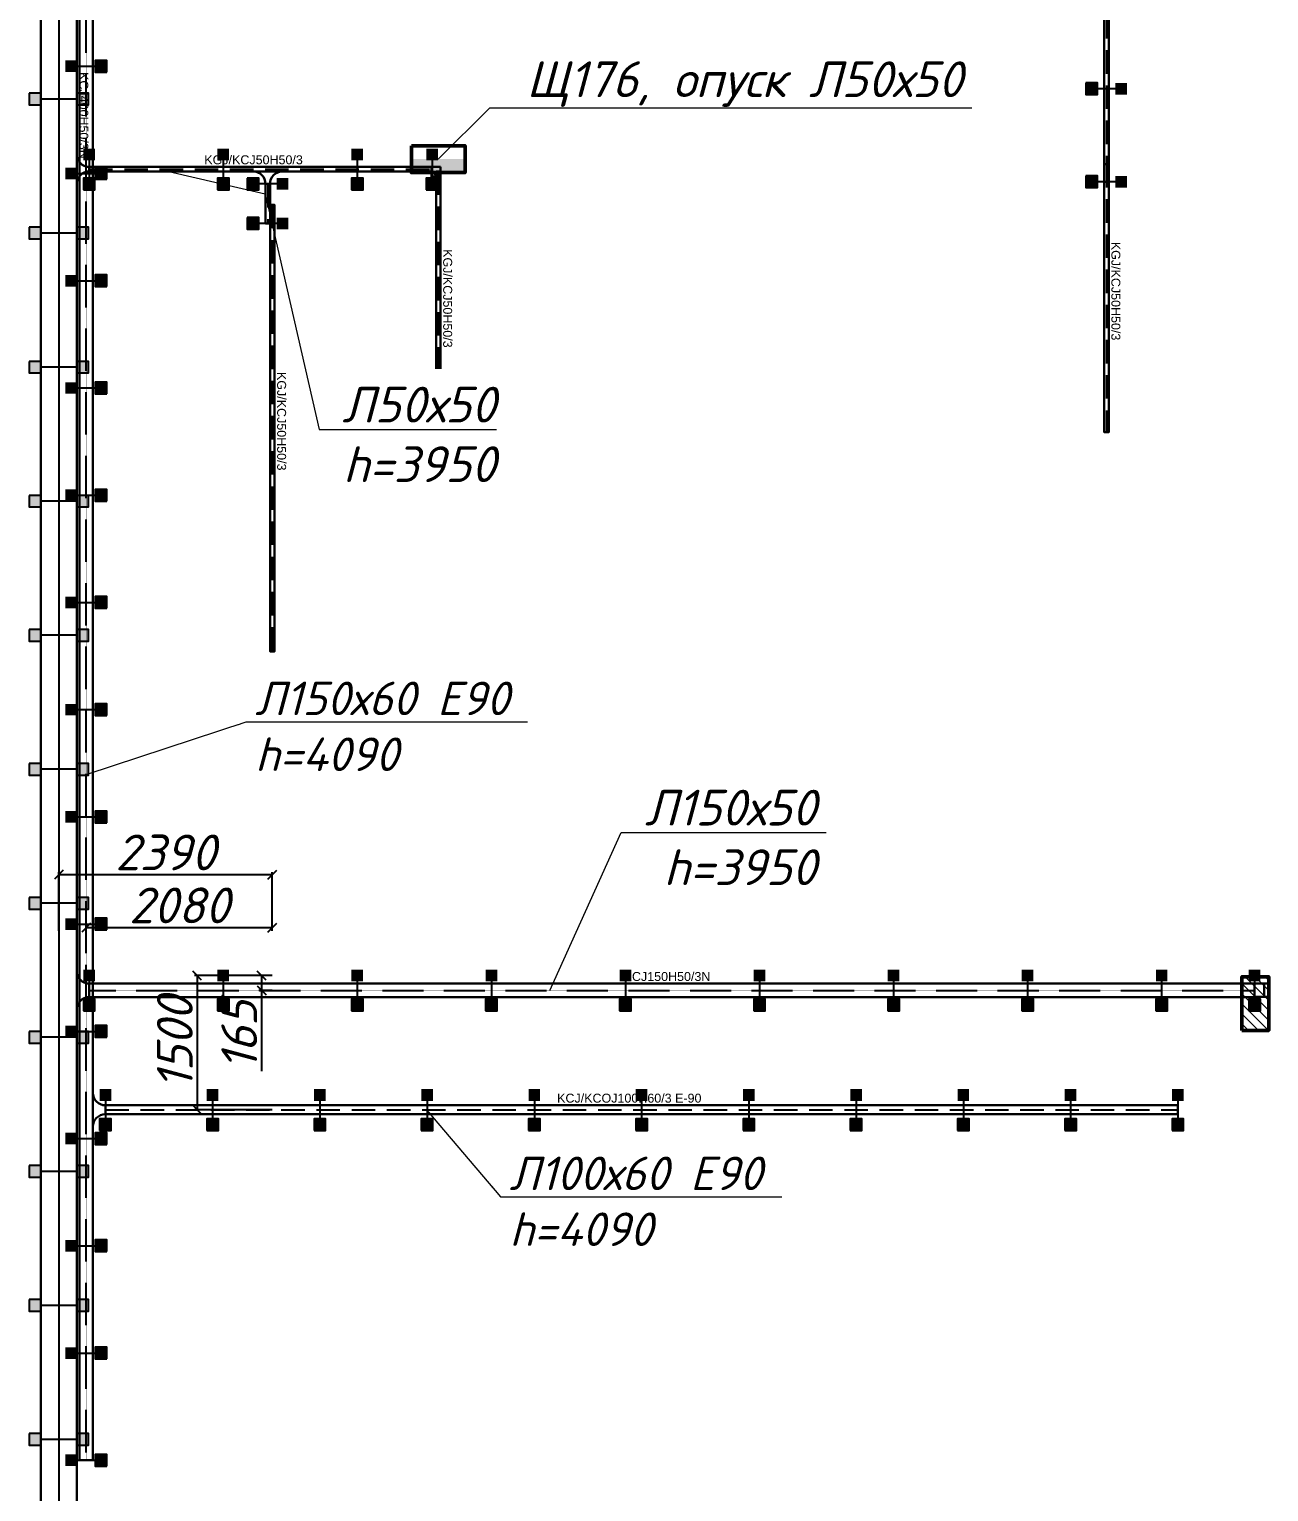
# Model space of a CAD drawing. Extents: x 221643 to 289394, y 86804 to 109436.
# Drawn here: x 229853 to 231240, y 101310 to 102947 of the extents above; entities that cross this region are included whole.
import ezdxf
from ezdxf import colors
from ezdxf.entities.mleader import LeaderData, LeaderLine
from ezdxf.math import Vec2, Vec3

# ---------------------------------------------------------------- set-up
doc = ezdxf.new("R2010")
doc.units = 0
doc.linetypes.add('DASHED2', pattern=[0.375, 0.25, -0.125])
doc.layers.get('Defpoints').update_dxf_attribs({"color": 140})
doc.layers.add('BAKS_opis', color=7, linetype='Continuous')
doc.layers.add("E_Прив'язки", color=24, linetype='Continuous')
for name, color, linetype, lineweight in [('E_Лотки', 5, 'Continuous', 30), ('E_Лотки_аварійні', 1, 'Continuous', 30), ('E_Позначення', 7, 'Continuous', 15), ('E_Щити', 1, 'Continuous', 50)]:
    doc.layers.add(name, color=color, linetype=linetype, lineweight=lineweight)
doc.layers.add('E_Лотки_опори_опуски', color=2, linetype='Continuous', plot=False)
doc.styles.add('GOST 2.304', font='isocpeui.ttf')
doc.styles.add('ROMANS', font='ROMANS')
doc.styles.get("Standard").update_dxf_attribs({"font": 'arial.ttf'})
doc.styles.add('ГОСТ 2.304', font='isocpeui.ttf')
doc.dimstyles.new('1to10', dxfattribs={"dimtxt": 40, "dimasz": 10, "dimexe": 3, "dimexo": 0, "dimgap": 5, "dimtad": 1, "dimdec": 0, "dimlfac": 10, "dimrnd": 5, "dimtxsty": 'GOST 2.304', "dimblk": 'OBLIQUE', "dimcen": 2.5, "dimadec": 0, "dimazin": 0, "dimtfac": 1, "dimtdec": 0, "dimtmove": 0, "dimatfit": 3, "dimfxl": 1, "dimarcsym": 0})

# ---------------------------------------------------------------- blocks, each defined once
blk = doc.blocks.new('*U4')
at = {"lineweight": 40}
h = blk.add_hatch(color=0, dxfattribs=at)
h.dxf.hatch_style = 1
h.paths.add_polyline_path([(300, 150), (-300, 150), (-300, 0), (300, 0)])
at = {"color": 0}
blk.add_lwpolyline([(-300, 300), (300, 300), (300, 0), (-300, 0)], close=True, dxfattribs=at)
blk = doc.blocks.new('_None')
blk = doc.blocks.new('A$C3C5B6495')
at = {"linetype": 'Continuous'}
for p, q in [((0, 33), (0, 0)), ((14, 19), (14, 14))]:
    blk.add_line(p, q, dxfattribs=at)
for centre, start, end in [((14, 33), 180, 270), ((14, 0), 90, 180)]:
    blk.add_arc(centre, 14, start, end, dxfattribs=at)
blk = doc.blocks.new('TKD___50')
blk.add_blockref('A$C3C5B6495', (0, -16.5))
blk = doc.blocks.new('BAKS_150')
at = {"layer": 'BAKS_opis', "linetype": 'DASHED2', "ltscale": 105}
blk.add_line((0, 0), (0, -44.2), dxfattribs=at)
at = {"layer": 'E_Лотки'}
for points in [[(-2.5, 0), (-2.5, -44.2), (2.5, -44.2), (2.5, 0)], [(-2.5, 0), (-2.5, -44.2), (-2.5, -44.2), (-2.5, 0)], [(2.5, 0), (2.5, -44.2), (-2.5, -44.2), (-2.5, 0)], [(2.5, 0), (2.5, -44.2), (2.5, -44.2), (2.5, 0)]]:
    blk.add_3dface(points, dxfattribs=at)
at = {"flags": 1}
for tag, p in [('LENGTH', (0, 0)), ('ID', (2.5, 0)), ('ATT_1', (0, -44.2)), ('ATT_2', (0, -44.2)), ('ATT_3', (0, -44.2)), ('ATT_4', (0, -44.2)), ('ATT_5', (0, -44.2)), ('AN', (0, -44.2)), ('TYP', (0, -44.2)), ('NAME', (0, -44.2)), ('P1X', (0, -44.2)), ('P2X', (0, -44.2)), ('P1Y', (0, -44.2)), ('P2Y', (0, -44.2)), ('LUSTRO', (0, -44.2))]:
    blk.add_attdef(tag, p, '', height=2.5, dxfattribs=at)
at = {"layer": 'BAKS_opis', "flags": 1}
blk.add_attdef('SYMBOL', (5.5, -22.1), '', height=10, rotation=270, dxfattribs=at)
blk = doc.blocks.new('A$C44C0357C')
at = {"linetype": 'Continuous'}
for p, q in [((0, 95), (50, 95)), ((0, 95), (0, 0)), ((95, 0), (0, 0)), ((50, 95), (95, 50)), ((95, 50), (95, 0))]:
    blk.add_line(p, q, dxfattribs=at)
blk = doc.blocks.new('KK___50')
at = {"xscale": 0.1, "yscale": 0.1, "zscale": 0.1, "rotation": 270}
blk.add_blockref('A$C44C0357C', (-2.5, 9.5), dxfattribs=at)
at = {"style": 'ROMANS', "flags": 9}
for tag, p in [('SYMBOL', (-1370.4, 2080.3)), ('ID', (-1370, 2080.3)), ('NAME', (-1369.7, 2080.3)), ('TYP', (-1369.4, 2080.3)), ('LENGTH', (-1369.1, 2080.3)), ('ATT_1', (-1368.7, 2080.3)), ('ATT_2', (-1368.4, 2080.3)), ('ATT_3', (-1368, 2080.3)), ('ATT_4', (-1367.7, 2080.3)), ('ATT_5', (-1367.3, 2080.3)), ('LUSTRO', (-1366.9, 2080.3)), ('P1', (-1366.6, 2080.3)), ('P2', (-1366.3, 2080.3)), ('AN', (-1366, 2080.3))]:
    blk.add_attdef(tag, p, '', height=0.3, rotation=90, dxfattribs=at)
blk = doc.blocks.new('BAKS_584')
at = {"layer": 'BAKS_opis', "linetype": 'DASHED2', "ltscale": 105}
blk.add_line((0, 0), (0, -300), dxfattribs=at)
at = {"layer": 'E_Лотки_опори_опуски'}
for points in [[(-2.5, 0), (-2.5, -300), (2.5, -300), (2.5, 0)], [(-2.5, 0), (-2.5, -300), (-2.5, -300), (-2.5, 0)], [(2.5, 0), (2.5, -300), (-2.5, -300), (-2.5, 0)], [(2.5, 0), (2.5, -300), (2.5, -300), (2.5, 0)]]:
    blk.add_3dface(points, dxfattribs=at)
at = {"flags": 1}
for tag, p in [('LENGTH', (0, 0)), ('ID', (2.5, 0)), ('ATT_1', (0, -300)), ('ATT_2', (0, -300)), ('ATT_3', (0, -300)), ('ATT_4', (0, -300)), ('ATT_5', (0, -300)), ('AN', (0, -300)), ('TYP', (0, -300)), ('NAME', (0, -300)), ('P1X', (0, -300)), ('P2X', (0, -300)), ('P1Y', (0, -300)), ('P2Y', (0, -300)), ('LUSTRO', (0, -300))]:
    blk.add_attdef(tag, p, '', height=2.5, dxfattribs=at)
at = {"layer": 'BAKS_opis'}
blk.add_attdef('SYMBOL', (5.5, -87), '', height=10, rotation=270, dxfattribs=at)
blk = doc.blocks.new('BAKS_644')
at = {"layer": 'BAKS_opis', "linetype": 'DASHED2', "ltscale": 105}
blk.add_line((0, 0), (0, -500), dxfattribs=at)
at = {"layer": 'E_Лотки_опори_опуски'}
for points in [[(-2.5, 0), (-2.5, -500), (2.5, -500), (2.5, 0)], [(-2.5, 0), (-2.5, -500), (-2.5, -500), (-2.5, 0)], [(2.5, 0), (2.5, -500), (-2.5, -500), (-2.5, 0)], [(2.5, 0), (2.5, -500), (2.5, -500), (2.5, 0)]]:
    blk.add_3dface(points, dxfattribs=at)
at = {"flags": 1}
for tag, p in [('LENGTH', (0, 0)), ('ID', (2.5, 0)), ('ATT_1', (0, -500)), ('ATT_2', (0, -500)), ('ATT_3', (0, -500)), ('ATT_4', (0, -500)), ('ATT_5', (0, -500)), ('AN', (0, -500)), ('TYP', (0, -500)), ('NAME', (0, -500)), ('P1X', (0, -500)), ('P2X', (0, -500)), ('P1Y', (0, -500)), ('P2Y', (0, -500)), ('LUSTRO', (0, -500))]:
    blk.add_attdef(tag, p, '', height=2.5, dxfattribs=at)
at = {"layer": 'BAKS_opis'}
blk.add_attdef('SYMBOL', (5.5, -187), '', height=10, rotation=270, dxfattribs=at)
blk = doc.blocks.new('BAKS_712')
at = {"layer": 'BAKS_opis', "linetype": 'DASHED2', "ltscale": 105}
blk.add_line((0, 0), (0, -1604), dxfattribs=at)
at = {"layer": 'E_Лотки'}
for points in [[(-2.5, 0), (-2.5, -1604), (2.5, -1604), (2.5, 0)], [(-2.5, 0), (-2.5, -1604), (-2.5, -1604), (-2.5, 0)], [(2.5, 0), (2.5, -1604), (-2.5, -1604), (-2.5, 0)], [(2.5, 0), (2.5, -1604), (2.5, -1604), (2.5, 0)]]:
    blk.add_3dface(points, dxfattribs=at)
at = {"flags": 1}
for tag, p in [('LENGTH', (0, 0)), ('ID', (2.5, 0)), ('ATT_1', (0, -1604)), ('ATT_2', (0, -1604)), ('ATT_3', (0, -1604)), ('ATT_4', (0, -1604)), ('ATT_5', (0, -1604)), ('AN', (0, -1604)), ('TYP', (0, -1604)), ('NAME', (0, -1604)), ('P1X', (0, -1604)), ('P2X', (0, -1604)), ('P1Y', (0, -1604)), ('P2Y', (0, -1604)), ('LUSTRO', (0, -1604))]:
    blk.add_attdef(tag, p, '', height=2.5, dxfattribs=at)
at = {"layer": 'BAKS_opis'}
blk.add_attdef('SYMBOL', (5.5, -739), '', height=10, rotation=270, dxfattribs=at)
blk = doc.blocks.new('BAKS_713')
at = {"layer": 'BAKS_opis', "linetype": 'DASHED2', "ltscale": 105}
blk.add_line((0, 0), (0, -300), dxfattribs=at)
at = {"layer": 'E_Лотки_опори_опуски'}
for points in [[(-2.5, 0), (-2.5, -300), (2.5, -300), (2.5, 0)], [(-2.5, 0), (-2.5, -300), (-2.5, -300), (-2.5, 0)], [(2.5, 0), (2.5, -300), (-2.5, -300), (-2.5, 0)], [(2.5, 0), (2.5, -300), (2.5, -300), (2.5, 0)]]:
    blk.add_3dface(points, dxfattribs=at)
at = {"flags": 1}
for tag, p in [('LENGTH', (0, 0)), ('ID', (2.5, 0)), ('ATT_1', (0, -300)), ('ATT_2', (0, -300)), ('ATT_3', (0, -300)), ('ATT_4', (0, -300)), ('ATT_5', (0, -300)), ('AN', (0, -300)), ('TYP', (0, -300)), ('NAME', (0, -300)), ('P1X', (0, -300)), ('P2X', (0, -300)), ('P1Y', (0, -300)), ('P2Y', (0, -300)), ('LUSTRO', (0, -300))]:
    blk.add_attdef(tag, p, '', height=2.5, dxfattribs=at)
at = {"layer": 'BAKS_opis'}
blk.add_attdef('SYMBOL', (5.5, -87), '', height=10, rotation=270, dxfattribs=at)
blk = doc.blocks.new('*U3')
at = {"lineweight": 20}
h = blk.add_hatch(dxfattribs=at)
h.set_pattern_fill('ANSI31', color=0, scale=25)
h.paths.add_polyline_path([(-300, 300), (-300, 0), (300, 0), (300, 300)])
at = {"color": 0}
blk.add_lwpolyline([(-300, 300), (300, 300), (300, 0), (-300, 0)], close=True, dxfattribs=at)
blk = doc.blocks.new('A$C31AE22BB')
at = {"linetype": 'Continuous'}
for p, q in [((430, 140), (0, 140)), ((290, 0), (140, 0))]:
    blk.add_line(p, q, dxfattribs=at)
for centre, start, end in [((0, 0), 0, 90), ((430, 0), 90, 180)]:
    blk.add_arc(centre, 140, start, end, dxfattribs=at)
blk = doc.blocks.new('TKD___150')
at = {"xscale": 0.1, "yscale": 0.1, "zscale": 0.1}
blk.add_blockref('A$C31AE22BB', (-21.5, -14), dxfattribs=at)
at = {"style": 'ROMANS', "flags": 9}
for tag, p in [('SYMBOL', (4.9, 15)), ('ID', (4.9, 14.7)), ('NAME', (4.9, 14.4)), ('TYP', (4.9, 14)), ('LENGTH', (4.9, 13.7)), ('ATT_1', (4.9, 13.4)), ('ATT_2', (4.9, 13)), ('ATT_3', (4.9, 12.7)), ('ATT_4', (4.9, 12.3)), ('ATT_5', (4.9, 11.9)), ('LUSTRO', (4.9, 11.6)), ('P1', (4.9, 11.2)), ('P2', (4.9, 10.9)), ('AN', (4.9, 10.6))]:
    blk.add_attdef(tag, p, '', height=0.3, dxfattribs=at)
blk = doc.blocks.new('A$C49B44FBC')
at = {"linetype": 'Continuous'}
for p, q in [((0, 158), (150, 158)), ((0, 108), (0, 158)), ((150, 108), (0, 108)), ((0, 108), (0, 0)), ((0, 0), (150, 0)), ((150, 158), (150, 108)), ((150, 0), (150, 108))]:
    blk.add_line(p, q, dxfattribs=at)
blk = doc.blocks.new('LU___150H50')
at = {"xscale": 0.1, "yscale": 0.1, "zscale": 0.1}
blk.add_blockref('A$C49B44FBC', (-7.5, 0), dxfattribs=at)
at = {"style": 'ROMANS', "flags": 9}
for tag, p in [('SYMBOL', (4.9, 15)), ('ID', (4.9, 14.7)), ('NAME', (4.9, 14.4)), ('TYP', (4.9, 14)), ('LENGTH', (4.9, 13.7)), ('ATT_1', (4.9, 13.4)), ('ATT_2', (4.9, 13)), ('ATT_3', (4.9, 12.7)), ('ATT_4', (4.9, 12.3)), ('ATT_5', (4.9, 11.9)), ('LUSTRO', (4.9, 11.6)), ('P1', (4.9, 11.2)), ('P2', (4.9, 10.9)), ('AN', (4.9, 10.6))]:
    blk.add_attdef(tag, p, '', height=0.3, dxfattribs=at)
blk = doc.blocks.new('A$C4863500E')
at = {"linetype": 'Continuous'}
for p, q in [((380, 140), (0, 140)), ((240, 0), (140, 0))]:
    blk.add_line(p, q, dxfattribs=at)
for centre, start, end in [((0, 0), 0, 90), ((380, 0), 90, 180)]:
    blk.add_arc(centre, 140, start, end, dxfattribs=at)
blk = doc.blocks.new('TKD___100')
at = {"xscale": 0.1, "yscale": 0.1, "zscale": 0.1}
blk.add_blockref('A$C4863500E', (-19, -14), dxfattribs=at)
at = {"style": 'ROMANS', "flags": 9}
for tag, p in [('SYMBOL', (4.9, 15)), ('ID', (4.9, 14.7)), ('NAME', (4.9, 14.4)), ('TYP', (4.9, 14)), ('LENGTH', (4.9, 13.7)), ('ATT_1', (4.9, 13.4)), ('ATT_2', (4.9, 13)), ('ATT_3', (4.9, 12.7)), ('ATT_4', (4.9, 12.3)), ('ATT_5', (4.9, 11.9)), ('LUSTRO', (4.9, 11.6)), ('P1', (4.9, 11.2)), ('P2', (4.9, 10.9)), ('AN', (4.9, 10.6))]:
    blk.add_attdef(tag, p, '', height=0.3, dxfattribs=at)
blk = doc.blocks.new('BAKS_1141')
at = {"layer": 'BAKS_opis', "linetype": 'DASHED2', "ltscale": 105}
blk.add_line((0, 0), (1200, 0), dxfattribs=at)
at = {"layer": 'E_Лотки_аварійні'}
for points in [[(0, -5), (1200, -5), (1200, 5), (0, 5)], [(0, 5), (1200, 5), (1200, -5), (0, -5)], [(0, 5), (1200, 5), (1200, 5), (0, 5)], [(0, -5), (1200, -5), (1200, -5), (0, -5)]]:
    blk.add_3dface(points, dxfattribs=at)
at = {"flags": 1}
for tag, p in [('ID', (0, 5)), ('LENGTH', (0, 0)), ('ATT_1', (1200, 0)), ('ATT_2', (1200, 0)), ('ATT_3', (1200, 0)), ('ATT_4', (1200, 0)), ('ATT_5', (1200, 0)), ('AN', (1200, 0)), ('TYP', (1200, 0)), ('NAME', (1200, 0)), ('P1X', (1200, 0)), ('P2X', (1200, 0)), ('P1Y', (1200, 0)), ('P2Y', (1200, 0)), ('LUSTRO', (1200, 0))]:
    blk.add_attdef(tag, p, '', height=2.5, dxfattribs=at)
at = {"layer": 'BAKS_opis'}
blk.add_attdef('SYMBOL', (505.5, 8), '', height=10, dxfattribs=at)
blk = doc.blocks.new('BAKS_1397')
at = {"layer": 'BAKS_opis', "color": 105, "linetype": 'DASHED2'}
blk.add_line((0, 0), (0, 3453.5), dxfattribs=at)
at = {"layer": 'E_Лотки_аварійні'}
for points in [[(7.5, 0), (7.5, 3453.5), (-7.5, 3453.5), (-7.5, 0)], [(-7.5, 0), (-7.5, 3453.5), (7.5, 3453.5), (7.5, 0)], [(-7.5, 0), (-7.5, 3453.5), (-7.5, 3453.5), (-7.5, 0)], [(7.5, 0), (7.5, 3453.5), (7.5, 3453.5), (7.5, 0)]]:
    blk.add_3dface(points, dxfattribs=at)
at = {"flags": 1}
for tag, p in [('ATT_2', (0, 3453.5)), ('ATT_3', (0, 3453.5)), ('ATT_1', (0, 3453.5)), ('ATT_4', (0, 3453.5)), ('ATT_5', (0, 3453.5)), ('AN', (0, 3453.5)), ('TYP', (0, 3453.5)), ('P2X', (0, 3453.5)), ('P2Y', (0, 3453.5)), ('LUSTRO', (0, 3453.5)), ('NAME', (0, 3453.5)), ('P1X', (0, 3453.5)), ('P1Y', (0, 3453.5)), ('ID', (-7.5, 0)), ('LENGTH', (0, 0))]:
    blk.add_attdef(tag, p, '', height=2.5, dxfattribs=at)
at = {"layer": 'BAKS_opis'}
blk.add_attdef('SYMBOL', (-10.5, 1632.3), '', height=10, rotation=90, dxfattribs=at)
blk = doc.blocks.new('BAKS_1401')
at = {"layer": 'BAKS_opis', "color": 105, "linetype": 'DASHED2', "ltscale": 2}
blk.add_line((0, 0), (0, -3947.7), dxfattribs=at)
at = {"layer": 'E_Лотки'}
for points in [[(-20, 0), (-20, -3947.7), (20, -3947.7), (20, 0)], [(-20, 0), (-20, -3947.7), (-20, -3947.7), (-20, 0)], [(20, 0), (20, -3947.7), (-20, -3947.7), (-20, 0)], [(20, 0), (20, -3947.7), (20, -3947.7), (20, 0)]]:
    blk.add_3dface(points, dxfattribs=at)
at = {"flags": 1}
for tag, p in [('LENGTH', (0, 0)), ('ID', (20, 0)), ('ATT_1', (0, -3947.7)), ('ATT_2', (0, -3947.7)), ('ATT_3', (0, -3947.7)), ('ATT_4', (0, -3947.7)), ('ATT_5', (0, -3947.7)), ('AN', (0, -3947.7)), ('TYP', (0, -3947.7)), ('NAME', (0, -3947.7)), ('P1X', (0, -3947.7)), ('P2X', (0, -3947.7)), ('P1Y', (0, -3947.7)), ('P2Y', (0, -3947.7)), ('LUSTRO', (0, -3947.7))]:
    blk.add_attdef(tag, p, '', height=2.5, dxfattribs=at)
at = {"layer": 'BAKS_opis'}
blk.add_attdef('SYMBOL', (23, -1919.8), '', height=10, rotation=270, dxfattribs=at)
blk = doc.blocks.new('BAKS_1409')
at = {"layer": 'BAKS_opis', "linetype": 'DASHED2', "ltscale": 105}
blk.add_line((0, 0), (383.6, 0), dxfattribs=at)
at = {"layer": 'E_Лотки'}
for points in [[(0, -2.5), (383.6, -2.5), (383.6, 2.5), (0, 2.5)], [(0, 2.5), (383.6, 2.5), (383.6, -2.5), (0, -2.5)], [(0, 2.5), (383.6, 2.5), (383.6, 2.5), (0, 2.5)], [(0, -2.5), (383.6, -2.5), (383.6, -2.5), (0, -2.5)]]:
    blk.add_3dface(points, dxfattribs=at)
at = {"flags": 1}
for tag, p in [('ID', (0, 2.5)), ('LENGTH', (0, 0)), ('ATT_1', (383.6, 0)), ('ATT_2', (383.6, 0)), ('ATT_3', (383.6, 0)), ('ATT_4', (383.6, 0)), ('ATT_5', (383.6, 0)), ('AN', (383.6, 0)), ('TYP', (383.6, 0)), ('NAME', (383.6, 0)), ('P1X', (383.6, 0)), ('P2X', (383.6, 0)), ('P1Y', (383.6, 0)), ('P2Y', (383.6, 0)), ('LUSTRO', (383.6, 0))]:
    blk.add_attdef(tag, p, '', height=2.5, dxfattribs=at)
at = {"layer": 'BAKS_opis'}
blk.add_attdef('SYMBOL', (128.8, 5.5), '', height=10, dxfattribs=at)
blk = doc.blocks.new('BAKS_1410')
at = {"layer": 'BAKS_opis', "color": 105, "linetype": 'DASHED2'}
blk.add_line((0, 0), (1304, 0), dxfattribs=at)
at = {"layer": 'E_Лотки'}
for points in [[(0, -7.5), (1304, -7.5), (1304, 7.5), (0, 7.5)], [(0, 7.5), (1304, 7.5), (1304, -7.5), (0, -7.5)], [(0, 7.5), (1304, 7.5), (1304, 7.5), (0, 7.5)], [(0, -7.5), (1304, -7.5), (1304, -7.5), (0, -7.5)]]:
    blk.add_3dface(points, dxfattribs=at)
at = {"flags": 1}
for tag, p in [('ID', (0, 7.5)), ('LENGTH', (0, 0)), ('ATT_1', (1304, 0)), ('ATT_2', (1304, 0)), ('ATT_3', (1304, 0)), ('ATT_4', (1304, 0)), ('ATT_5', (1304, 0)), ('AN', (1304, 0)), ('TYP', (1304, 0)), ('NAME', (1304, 0)), ('P1X', (1304, 0)), ('P2X', (1304, 0)), ('P1Y', (1304, 0)), ('P2Y', (1304, 0)), ('LUSTRO', (1304, 0))]:
    blk.add_attdef(tag, p, '', height=2.5, dxfattribs=at)
at = {"layer": 'BAKS_opis'}
blk.add_attdef('SYMBOL', (598, 10.5), '', height=10, dxfattribs=at)
blk = doc.blocks.new('A$C73E61BF2')
at = {"linetype": 'Continuous'}
for p, q in [((0, 158), (100, 158)), ((0, 108), (0, 158)), ((100, 108), (0, 108)), ((0, 108), (0, 0)), ((100, 158), (100, 108)), ((100, 0), (100, 108)), ((0, 0), (100, 0))]:
    blk.add_line(p, q, dxfattribs=at)
blk = doc.blocks.new('LU___100H50')
at = {"xscale": 0.1, "yscale": 0.1, "zscale": 0.1}
blk.add_blockref('A$C73E61BF2', (-5, 0), dxfattribs=at)
at = {"style": 'ROMANS', "flags": 9}
for tag, p in [('SYMBOL', (4.9, 15)), ('ID', (4.9, 14.7)), ('NAME', (4.9, 14.4)), ('TYP', (4.9, 14)), ('LENGTH', (4.9, 13.7)), ('ATT_1', (4.9, 13.4)), ('ATT_2', (4.9, 13)), ('ATT_3', (4.9, 12.7)), ('ATT_4', (4.9, 12.3)), ('ATT_5', (4.9, 11.9)), ('LUSTRO', (4.9, 11.6)), ('P1', (4.9, 11.2)), ('P2', (4.9, 10.9)), ('AN', (4.9, 10.6))]:
    blk.add_attdef(tag, p, '', height=0.3, dxfattribs=at)
blk = doc.blocks.new('podpora_200')
for points in [[(-6.5, 10), (0, 10), (6.5, 10), (6.5, 23.1), (-6.5, 23.1)], [(-6.5, -23.1), (6.5, -23.1), (6.5, -10), (-6.5, -10)]]:
    blk.add_hatch(color=256).paths.add_polyline_path(points)
blk.add_line((0, 10), (0, -10))
blk.add_lwpolyline([(-6.5, -23.1), (6.5, -23.1), (6.5, -10), (-6.5, -10)], close=True)
at = {"style": 'ROMANS', "flags": 9}
for tag, p in [('SYMBOL', (3.3, 14.9)), ('TYP', (3.3, 13.9)), ('ATT_1', (3.3, 13.2)), ('ATT_2', (3.3, 12.9)), ('ATT_3', (3.3, 12.5)), ('ATT_4', (3.3, 12.2)), ('ATT_5', (3.3, 11.8)), ('AN', (3.3, 10.8)), ('ELEM', (3.3, 10.5)), ('ID', (3.3, 14.5)), ('NAME', (3.3, 14.2)), ('LENGTH', (3.3, 13.6)), ('P1', (3.3, 11.4)), ('P2', (3.3, 11.1))]:
    blk.add_attdef(tag, p, '', height=0.3, dxfattribs=at)
blk = doc.blocks.new('podpora_400')
h = blk.add_hatch(color=256)
h.paths.add_polyline_path([(-6.5, 20), (0, 20), (6.5, 20), (6.5, 33.1), (-6.5, 33.1)])
h.paths.add_polyline_path([(-6.5, -33.1), (6.5, -33.1), (6.5, -20), (0, -20), (-6.5, -20)])
blk.add_line((0, 20), (0, -20))
for points in [[(-6.5, 20), (6.5, 20), (6.5, 33.1), (-6.5, 33.1)], [(-6.5, -33.1), (6.5, -33.1), (6.5, -20), (-6.5, -20)]]:
    blk.add_lwpolyline(points, close=True)
at = {"style": 'ROMANS', "flags": 9}
for tag, p in [('SYMBOL', (1, 29.3)), ('ID', (1, 29)), ('NAME', (1, 28.7)), ('TYP', (1, 28.4)), ('LENGTH', (1, 28)), ('ATT_1', (1, 27.7)), ('ATT_2', (1, 27.4)), ('ATT_3', (1, 27)), ('ATT_4', (1, 26.6)), ('ATT_5', (1, 26.3)), ('P1', (1, 25.9)), ('P2', (1, 25.6)), ('AN', (1, 25.3)), ('ELEM', (0.9, 25))]:
    blk.add_attdef(tag, p, '', height=0.3, dxfattribs=at)
blk = doc.blocks.new('_Oblique')
at = {"color": 0, "linetype": 'ByBlock', "lineweight": -2}
blk.add_line((-0.5, -0.5), (0.5, 0.5), dxfattribs=at)
blk = doc.blocks.new('*D1700')
at = {"layer": 'Defpoints', "color": 0, "transparency": 16777216}
for p in [(229886.2, 102000.8), (229886.2, 101937.9), (230125, 101937.9)]:
    blk.add_point(p, dxfattribs=at)
at = {"layer": "E_Прив'язки", "color": 0, "lineweight": -2, "transparency": 16777216}
for p, q in [((229886.2, 101937.9), (229886.2, 102003.8)), ((230125, 102000.8), (229886.2, 102000.8)), ((230125, 101937.9), (230125, 102003.8))]:
    blk.add_line(p, q, dxfattribs=at)
at = {"layer": "E_Прив'язки", "color": 0, "lineweight": -2, "transparency": 16777216, "xscale": 10, "yscale": 10, "zscale": 10, "rotation": 180}
blk.add_blockref('_Oblique', (229886.2, 102000.8), dxfattribs=at)
at = {"layer": "E_Прив'язки", "color": 0, "lineweight": -2, "transparency": 16777216, "xscale": 10, "yscale": 10, "zscale": 10}
blk.add_blockref('_Oblique', (230125, 102000.8), dxfattribs=at)
at = {"layer": "E_Прив'язки", "color": 0, "transparency": 16777216, "insert": (230005.6, 102025.8), "char_height": 40, "attachment_point": 5, "style": 'GOST 2.304'}
blk.add_mtext('2390', dxfattribs=at)
blk = doc.blocks.new('*D1701')
at = {"layer": 'Defpoints', "color": 0, "transparency": 16777216}
for p in [(229916.8, 101941.5), (230125, 101937.9), (229916.8, 101912.9)]:
    blk.add_point(p, dxfattribs=at)
at = {"layer": "E_Прив'язки", "color": 0, "lineweight": -2, "transparency": 16777216}
for p, q in [((229916.8, 101912.9), (229916.8, 101944.5)), ((230125, 101941.5), (229916.8, 101941.5)), ((230125, 101937.9), (230125, 101944.5))]:
    blk.add_line(p, q, dxfattribs=at)
at = {"layer": "E_Прив'язки", "color": 0, "lineweight": -2, "transparency": 16777216, "xscale": 10, "yscale": 10, "zscale": 10, "rotation": 180}
blk.add_blockref('_Oblique', (229916.8, 101941.5), dxfattribs=at)
at = {"layer": "E_Прив'язки", "color": 0, "lineweight": -2, "transparency": 16777216, "xscale": 10, "yscale": 10, "zscale": 10}
blk.add_blockref('_Oblique', (230125, 101941.5), dxfattribs=at)
at = {"layer": "E_Прив'язки", "color": 0, "transparency": 16777216, "insert": (230020.9, 101966.5), "char_height": 40, "attachment_point": 5, "style": 'GOST 2.304'}
blk.add_mtext('2080', dxfattribs=at)
blk = doc.blocks.new('*D1702')
at = {"layer": 'Defpoints', "color": 0, "transparency": 16777216}
for p in [(230125, 101887.9), (230113.1, 101871.4), (230125, 101871.4)]:
    blk.add_point(p, dxfattribs=at)
at = {"layer": "E_Прив'язки", "color": 0, "lineweight": -2, "transparency": 16777216}
for p, q in [((230125, 101887.9), (230110.1, 101887.9)), ((230113.1, 101887.9), (230113.1, 101871.4)), ((230125, 101871.4), (230110.1, 101871.4)), ((230113.1, 101871.4), (230113.1, 101781))]:
    blk.add_line(p, q, dxfattribs=at)
at = {"layer": "E_Прив'язки", "color": 0, "lineweight": -2, "transparency": 16777216, "xscale": 10, "yscale": 10, "zscale": 10}
for p, rotation in [((230113.1, 101887.9), 90), ((230113.1, 101871.4), 270)]:
    blk.add_blockref('_Oblique', p, dxfattribs=dict(at, rotation=rotation))
at = {"layer": "E_Прив'язки", "color": 0, "transparency": 16777216, "insert": (230088.1, 101821.2), "char_height": 40, "attachment_point": 5, "rotation": 90, "style": 'GOST 2.304'}
blk.add_mtext('165', dxfattribs=at)
blk = doc.blocks.new('*D1703')
at = {"layer": 'Defpoints', "color": 0, "transparency": 16777216}
for p in [(230125, 101887.9), (230041, 101737.8), (230125, 101737.8)]:
    blk.add_point(p, dxfattribs=at)
at = {"layer": "E_Прив'язки", "color": 0, "lineweight": -2, "transparency": 16777216}
for p, q in [((230125, 101887.9), (230038, 101887.9)), ((230041, 101887.9), (230041, 101737.8)), ((230125, 101737.8), (230038, 101737.8))]:
    blk.add_line(p, q, dxfattribs=at)
at = {"layer": "E_Прив'язки", "color": 0, "lineweight": -2, "transparency": 16777216, "xscale": 10, "yscale": 10, "zscale": 10}
for p, rotation in [((230041, 101887.9), 90), ((230041, 101737.8), 270)]:
    blk.add_blockref('_Oblique', p, dxfattribs=dict(at, rotation=rotation))
at = {"layer": "E_Прив'язки", "color": 0, "transparency": 16777216, "insert": (230016, 101812.8), "char_height": 40, "attachment_point": 5, "rotation": 90, "style": 'GOST 2.304'}
blk.add_mtext('1500', dxfattribs=at)

msp = doc.modelspace()

# ---------------------------------------------------------------- block references
at = {"layer": 'E_Лотки'}
for name, p, values in [('BAKS_1401', (229886.1929, 104818.8477), {'SYMBOL': 'KCJ400H50/3N'}), ('BAKS_712', (231058.4138, 104380.359), {'SYMBOL': 'KGJ/KCJ50H50/3'}), ('BAKS_1409', (229920.1929, 102790.4108), {'SYMBOL': 'KGJ/KCJ50H50/3'}), ('BAKS_1410', (229920.1929, 101871.428), {'SYMBOL': 'KCJ150H50/3N'})]:
    msp.add_blockref(name, p, dxfattribs=at).add_auto_attribs(values)
for name, p in [('TKD___50', (229906.1929, 102790.4108)), ('BAKS_150', (230120.0036, 102773.9108))]:
    msp.add_blockref(name, p, dxfattribs=at)
for name, p, rotation in [('TKD___50', (230120.0036, 102787.9108), 270), ('LU___100H50', (230308.296, 102792.9108), 180), ('KK___50', (230303.796, 102790.4108), 270), ('TKD___150', (229906.1929, 101871.428), 90), ('LU___150H50', (231224.2036, 101871.5505), 270)]:
    msp.add_blockref(name, p, dxfattribs=dict(at, rotation=rotation))
at = {"layer": 'E_Лотки_аварійні'}
msp.add_blockref('BAKS_1397', (229916.7836, 101345.5437), dxfattribs=at)
at = {"layer": 'E_Лотки_аварійні', "rotation": 90}
msp.add_blockref('TKD___100', (229924.2836, 101737.7837), dxfattribs=at)
at = {"layer": 'E_Лотки_аварійні'}
msp.add_blockref('BAKS_1141', (229938.2836, 101737.7837), dxfattribs=at).add_auto_attribs({'SYMBOL': 'KCJ/KCOJ100H60/3 E-90'})
at = {"layer": 'E_Лотки_опори_опуски'}
for name, p, rotation in [('podpora_200', (229916.7836, 102905.5437), 90), ('podpora_200', (231058.4138, 102880.359), 270), ('podpora_400', (229886.1929, 102868.8477), 270), ('podpora_200', (229916.7836, 102785.5437), 90), ('podpora_200', (230120.0036, 102773.9108), 270), ('podpora_200', (231058.4138, 102776.3169), 270), ('podpora_200', (230120.0036, 102729.7122), 270), ('podpora_400', (229886.1929, 102718.8477), 270), ('podpora_200', (229916.7836, 102665.5437), 90), ('podpora_400', (229886.1929, 102568.8477), 270), ('podpora_200', (229916.7836, 102545.5437), 90), ('podpora_400', (229886.1929, 102418.8477), 270), ('podpora_200', (229916.7836, 102425.5437), 90), ('podpora_200', (229916.7836, 102305.5437), 90), ('podpora_400', (229886.1929, 102268.8477), 270), ('podpora_200', (229916.7836, 102185.5437), 90), ('podpora_400', (229886.1929, 102118.8477), 270), ('podpora_200', (229916.7836, 102065.5437), 90), ('podpora_400', (229886.1929, 101968.8477), 270), ('podpora_200', (229916.7836, 101945.5437), 90), ('podpora_400', (229886.1929, 101818.8477), 270), ('podpora_200', (229916.7836, 101825.5437), 90), ('podpora_200', (229916.7836, 101705.5437), 90), ('podpora_400', (229886.1929, 101668.8477), 270), ('podpora_200', (229916.7836, 101585.5437), 90), ('podpora_400', (229886.1929, 101518.8477), 270), ('podpora_200', (229916.7836, 101465.5437), 90), ('podpora_400', (229886.1929, 101368.8477), 270), ('podpora_200', (229916.7836, 101345.5437), 90)]:
    msp.add_blockref(name, p, dxfattribs=dict(at, rotation=rotation))
for p in [(229920.1929, 102790.4108), (230070.1929, 102790.4108), (230220.1929, 102790.4108), (230303.796, 102790.4108), (229920.1929, 101871.428), (230070.1929, 101871.428), (230220.1929, 101871.428), (230370.1929, 101871.428), (230520.1929, 101871.428), (230670.1929, 101871.428), (230820.1929, 101871.428), (230970.1929, 101871.428), (231120.1929, 101871.428), (231224.2036, 101871.428), (229938.2836, 101737.7837), (230058.2836, 101737.7837), (230178.2836, 101737.7837), (230298.2836, 101737.7837), (230418.2836, 101737.7837), (230538.2836, 101737.7837), (230658.2836, 101737.7837), (230778.2836, 101737.7837), (230898.2836, 101737.7837), (231018.2836, 101737.7837), (231138.2836, 101737.7837)]:
    msp.add_blockref('podpora_200', p, dxfattribs=at)
for name, p in [('BAKS_584', (230310.796, 102787.909)), ('BAKS_713', (231058.4138, 102796.1169)), ('BAKS_644', (230125.0036, 102750.4605))]:
    msp.add_blockref(name, p, dxfattribs=at).add_auto_attribs({'SYMBOL': 'KGJ/KCJ50H50/3'})
at = {"layer": 'E_Щити', "xscale": 0.1, "yscale": 0.1, "zscale": 0.1}
msp.add_blockref('*U4', (230310.796, 102786.659), dxfattribs=at)
at = {"layer": 'E_Щити', "xscale": 0.1, "yscale": 0.1, "zscale": 0.1, "rotation": 90}
msp.add_blockref('*U3', (231240.0036, 101856.5998), dxfattribs=at)

# ---------------------------------------------------------------- dimensions: what is measured, and where the dimension line sits
at = {"layer": "E_Прив'язки"}
dim = msp.add_linear_dim(base=(229916.7836, 101941.5457), p1=(230125.0036, 101937.909), p2=(229916.7836, 101912.909), dimstyle='1to10', dxfattribs=at)
dim.commit()
dim.dimension.update_dxf_attribs({"geometry": '*D1701', "text_midpoint": (230020.8936, 101966.5457)})
for base, p2, picture, middle in [((230040.9529, 101737.7837), (230125.0036, 101737.7837), '*D1703', (230015.9529, 101812.8464)), ((230113.0687, 101871.428), (230125.0036, 101871.428), '*D1702', (230088.0687, 101821.2159))]:
    dim = msp.add_linear_dim(base=base, p1=(230125.0036, 101887.909), p2=p2, angle=90, dimstyle='1to10', dxfattribs=at)
    dim.commit()
    dim.dimension.update_dxf_attribs({"geometry": picture, "text_midpoint": middle})

# ---------------------------------------------------------------- next in the draw order: leaders
at = {"layer": 'E_Позначення'}
ml = msp.add_multileader_mtext('Standard', dxfattribs=at)
ml.set_content('Щ176, опуск Л50х50', color=256, style='ГОСТ 2.304')
ml.set_leader_properties(color=256, linetype='ByLayer', lineweight=-1)
ml.set_arrow_properties(name='NONE')
ml.build(insert=Vec2(0, 0))
ml.multileader.update_dxf_attribs({"has_dogleg": 0, "text_left_attachment_type": 6, "text_right_attachment_type": 6, "dogleg_length": 0, "arrow_head_size": 0.1})
ctx = ml.context
ctx.base_point, ctx.char_height, ctx.arrow_head_size, ctx.landing_gap_size, ctx.plane_origin = Vec3(230368.6474, 102859.0409), 40, 0.1, 10, Vec3(224866.7869, 102761.3337)
ctx.left_attachment, ctx.right_attachment, ctx.text_align_type = 6, 6, 2
notes = []
notes.append((ctx, [(1, (1, 1, 0), (230368.6474, 102859.0409), (1, 0), 0, [(0, [(230310.796, 102801.659)], 0, [])])]))
ctx.mtext.insert, ctx.mtext.alignment, ctx.mtext.flow_direction = Vec3(230897.3443, 102911.0409), 3, 5
ctx.mtext.has_bg_fill, ctx.mtext.bg_color, ctx.mtext.bg_scale_factor, ctx.mtext.bg_transparency, ctx.mtext.use_window_bg_color = 1, -1027028792, 1.5, 0, 1
ml = msp.add_multileader_mtext('Standard', dxfattribs=at)
ml.set_content('Л150х60 Е90\\Ph=4090', color=256, style='ГОСТ 2.304')
ml.set_leader_properties(color=256, linetype='ByLayer', lineweight=-1)
ml.set_arrow_properties(name='NONE')
ml.build(insert=Vec2(0, 0))
ml.multileader.update_dxf_attribs({"has_dogleg": 0, "text_left_attachment_type": 6, "text_right_attachment_type": 6, "text_top_attachment_type": 10, "dogleg_length": 0, "arrow_head_size": 0.1})
ctx = ml.context
ctx.base_point, ctx.char_height, ctx.arrow_head_size, ctx.landing_gap_size, ctx.plane_origin = Vec3(230095.7285, 102171.919), 37.5, 0.1, 10, Vec3(229632.7841, 102177.6154)
ctx.left_attachment, ctx.right_attachment = 6, 6
notes.append((ctx, [(0, (1, 1, 0), (230095.7285, 102171.919), (1, 0), 0, [(0, [(229916.7836, 102113.145)], 0, [])])]))
ctx.mtext.insert, ctx.mtext.flow_direction = Vec3(230105.7285, 102216.919), 5
ctx.mtext.has_bg_fill, ctx.mtext.bg_color, ctx.mtext.bg_scale_factor, ctx.mtext.bg_transparency, ctx.mtext.use_window_bg_color = 1, -1027028792, 1.5, 0, 1
ml = msp.add_multileader_mtext('Standard', dxfattribs=at)
ml.set_content('Л150х50\\Ph=3950', color=256, style='ГОСТ 2.304')
ml.set_leader_properties(color=256, linetype='ByLayer', lineweight=-1)
ml.set_arrow_properties(name='NONE')
ml.build(insert=Vec2(0, 0))
ml.multileader.update_dxf_attribs({"has_dogleg": 0, "text_left_attachment_type": 6, "text_right_attachment_type": 6, "dogleg_length": 0, "arrow_head_size": 0.1})
ctx = ml.context
ctx.base_point, ctx.char_height, ctx.arrow_head_size, ctx.landing_gap_size, ctx.plane_origin = Vec3(230515.5125, 102047.909), 40, 0.1, 10, Vec3(232483.4201, 101708.0619)
ctx.left_attachment, ctx.right_attachment, ctx.text_align_type = 6, 6, 2
notes.append((ctx, [(0, (1, 1, 0), (230515.5125, 102047.909), (1, 0), 0, [(0, [(230435.6659, 101871.428)], 0, [])])]))
ctx.mtext.insert, ctx.mtext.alignment, ctx.mtext.flow_direction = Vec3(230733.7549, 102095.909), 3, 5
ctx.mtext.has_bg_fill, ctx.mtext.bg_color, ctx.mtext.bg_scale_factor, ctx.mtext.bg_transparency, ctx.mtext.use_window_bg_color = 1, -1027028792, 1.5, 0, 1
ml = msp.add_multileader_mtext('Standard', dxfattribs=at)
ml.set_content('Л100х60 Е90\\Ph=4090', color=256, style='ГОСТ 2.304')
ml.set_leader_properties(color=256, linetype='ByLayer', lineweight=-1)
ml.set_arrow_properties(name='NONE')
ml.build(insert=Vec2(0, 0))
ml.multileader.update_dxf_attribs({"has_dogleg": 0, "text_left_attachment_type": 6, "text_right_attachment_type": 6, "text_top_attachment_type": 10, "dogleg_length": 0, "arrow_head_size": 0.1})
ctx = ml.context
ctx.base_point, ctx.char_height, ctx.arrow_head_size, ctx.landing_gap_size, ctx.plane_origin = Vec3(230380.364, 101640.3869), 37.5, 0.1, 10, Vec3(229733.9616, 101764.8617)
ctx.left_attachment, ctx.right_attachment = 6, 6
notes.append((ctx, [(0, (1, 1, 0), (230380.364, 101640.3869), (1, 0), 0, [(0, [(230297.773, 101737.7837)], 0, [])])]))
ctx.mtext.insert, ctx.mtext.flow_direction = Vec3(230390.364, 101685.3869), 5
ctx.mtext.has_bg_fill, ctx.mtext.bg_color, ctx.mtext.bg_scale_factor, ctx.mtext.bg_transparency, ctx.mtext.use_window_bg_color = 1, -1027028792, 1.5, 0, 1
for ctx, leaders in notes:
    for number, flags, end, landing, length, lines in leaders:
        leader = LeaderData()
        leader.index, (leader.has_last_leader_line, leader.has_dogleg_vector, leader.attachment_direction) = number, flags
        leader.last_leader_point, leader.dogleg_vector, leader.dogleg_length = Vec3(end), Vec3(landing), length
        for number, points, colour, breaks in lines:
            line = LeaderLine()
            line.index, line.vertices, line.color, line.breaks = number, Vec3.list(points), colors.encode_raw_color(colour), breaks
            leader.lines.append(line)
        ctx.leaders.append(leader)

# ---------------------------------------------------------------- next in the draw order: dimensions: what is measured, and where the dimension line sits
at = {"layer": "E_Прив'язки"}
dim = msp.add_linear_dim(base=(229886.1929, 102000.7521), p1=(230125.0036, 101937.909), p2=(229886.1929, 101937.909), dimstyle='1to10', dxfattribs=at)
dim.commit()
dim.dimension.update_dxf_attribs({"geometry": '*D1700', "text_midpoint": (230005.5982, 102025.7521)})

# ---------------------------------------------------------------- next in the draw order: leaders
at = {"layer": 'E_Позначення'}
ml = msp.add_multileader_mtext('Standard', dxfattribs=at)
ml.set_content('Л50х50\\Ph=3950', color=256, style='ГОСТ 2.304')
ml.set_leader_properties(color=256, linetype='ByLayer', lineweight=-1)
ml.set_arrow_properties(name='NONE')
ml.build(insert=Vec2(0, 0))
ml.multileader.update_dxf_attribs({"has_dogleg": 0, "text_left_attachment_type": 6, "text_right_attachment_type": 6, "dogleg_length": 0, "arrow_head_size": 0.1})
ctx = ml.context
ctx.base_point, ctx.char_height, ctx.arrow_head_size, ctx.landing_gap_size, ctx.plane_origin = Vec3(230177.5036, 102498.9244), 40, 0.1, 10, Vec3(232145.4112, 102159.0773)
ctx.left_attachment, ctx.right_attachment, ctx.text_align_type = 6, 6, 2
notes = []
notes.append((ctx, [(0, (1, 1, 0), (230177.5036, 102498.9244), (1, 0), 0, [(1, [(230009.2288, 102787.9108), (230117.0036, 102762.909)], 0, [])])]))
ctx.mtext.insert, ctx.mtext.alignment, ctx.mtext.flow_direction = Vec3(230375.049, 102546.9244), 3, 5
ctx.mtext.has_bg_fill, ctx.mtext.bg_color, ctx.mtext.bg_scale_factor, ctx.mtext.bg_transparency, ctx.mtext.use_window_bg_color = 1, -1027028792, 1.5, 0, 1
for ctx, leaders in notes:
    for number, flags, end, landing, length, lines in leaders:
        leader = LeaderData()
        leader.index, (leader.has_last_leader_line, leader.has_dogleg_vector, leader.attachment_direction) = number, flags
        leader.last_leader_point, leader.dogleg_vector, leader.dogleg_length = Vec3(end), Vec3(landing), length
        for number, points, colour, breaks in lines:
            line = LeaderLine()
            line.index, line.vertices, line.color, line.breaks = number, Vec3.list(points), colors.encode_raw_color(colour), breaks
            leader.lines.append(line)
        ctx.leaders.append(leader)

doc.saveas('drawing.dxf')
